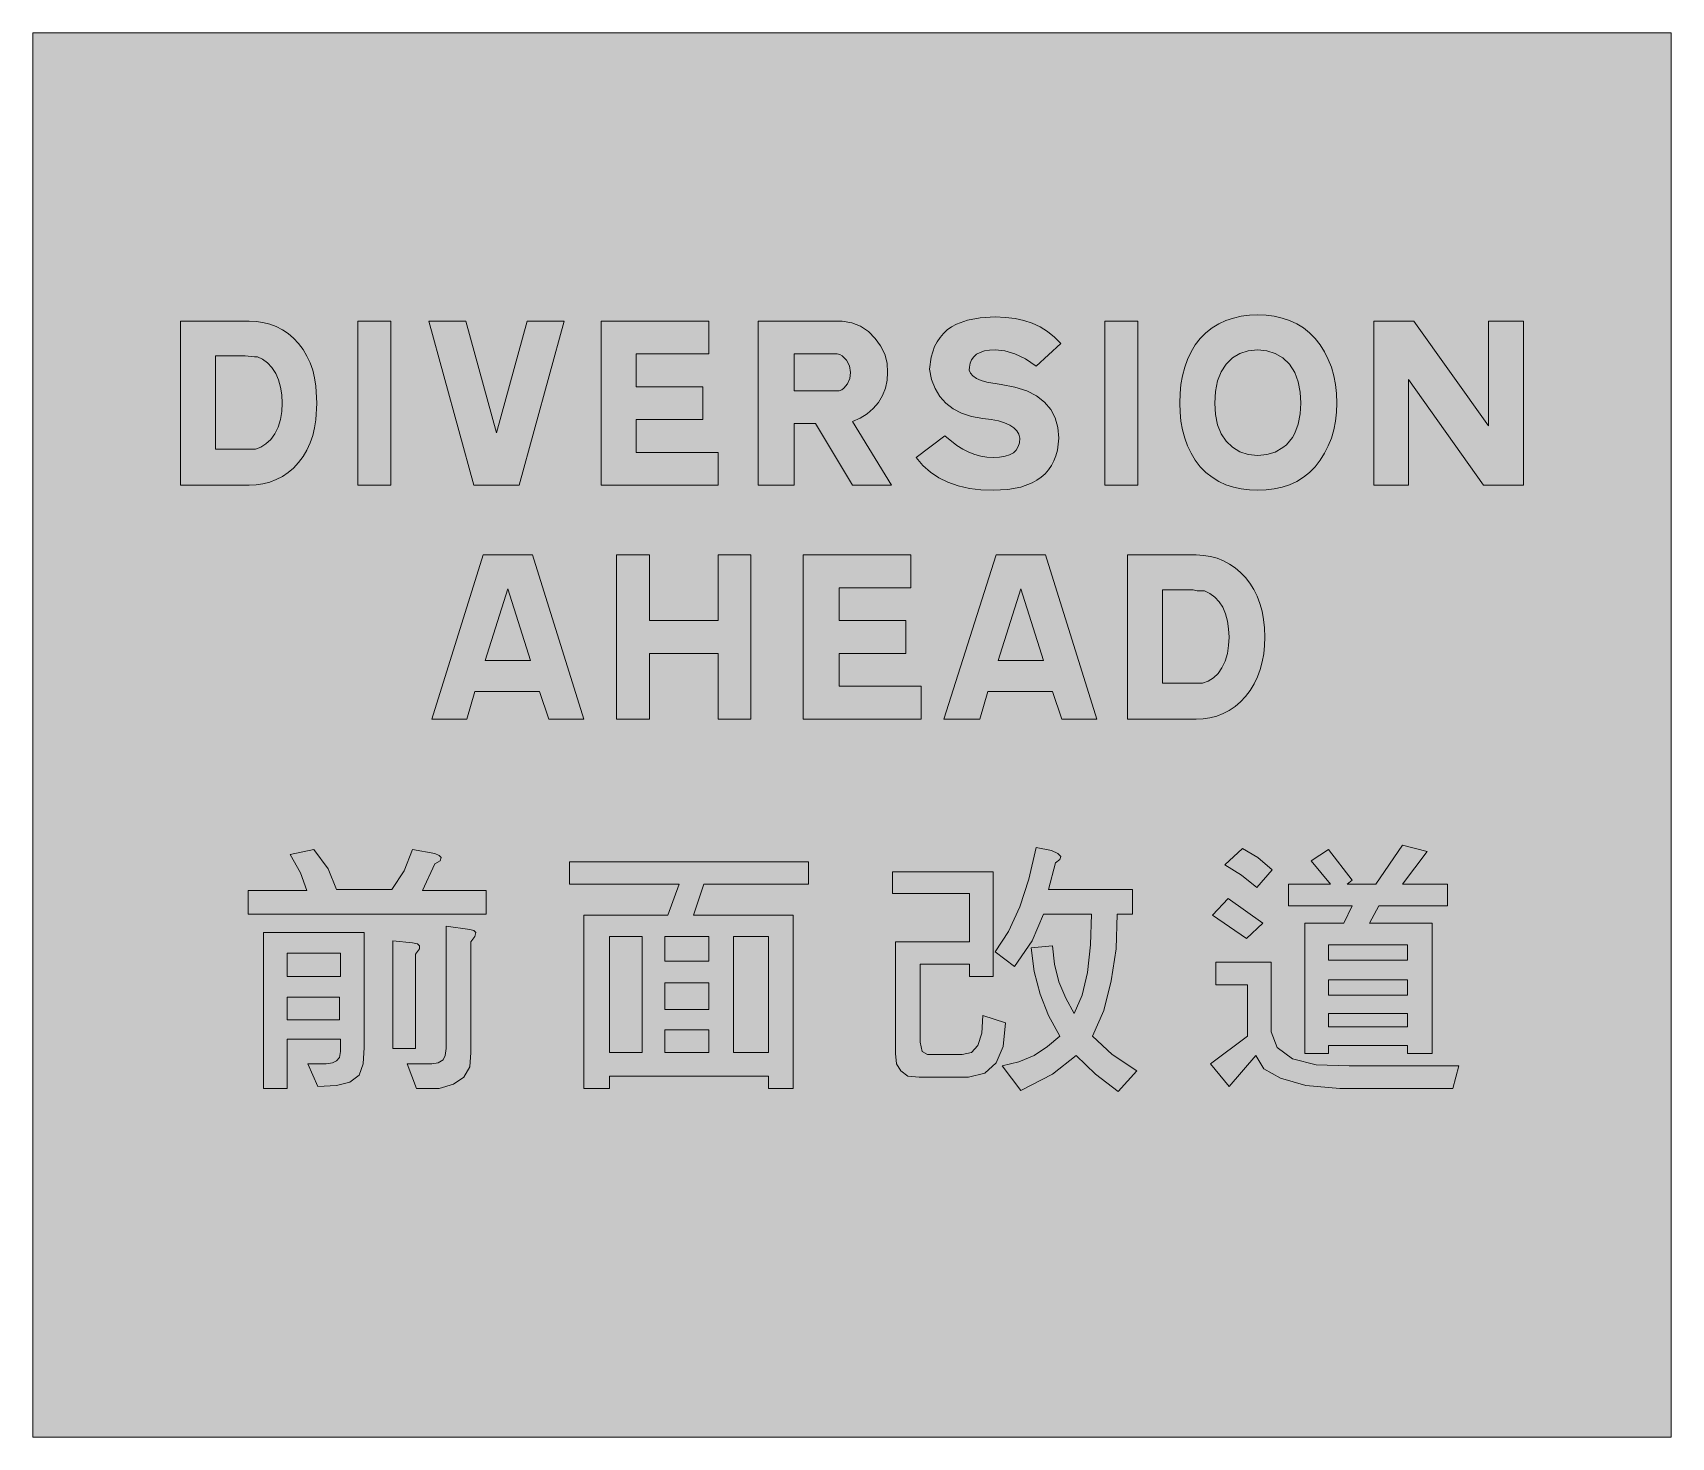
# Model space of a CAD drawing. Header units: metres. Extents: x 141 to 429, y 13 to 259.
import ezdxf

# ---------------------------------------------------------------- set-up
doc = ezdxf.new("R2010")
doc.units = ezdxf.units.M
doc.layers.add('FILL_BLACK_000000', color=7, linetype='Continuous', true_color=0x000000)
doc.layers.add('FILL_YELLOW_FFFF00', color=7, linetype='Continuous', true_color=0xffff00)

msp = doc.modelspace()

# ---------------------------------------------------------------- hatches: boundary and pattern name
at = {"layer": 'FILL_BLACK_000000', "true_color": 0x000000}
h = msp.add_hatch(color=7, dxfattribs=at)
h.dxf.hatch_style = 1
h.paths.add_polyline_path([(167.04, 208.62), (179.1, 208.62), (180.31, 208.56), (181.51, 208.38), (182.69, 208.08), (183.82, 207.65), (184.91, 207.1), (185.93, 206.42), (186.88, 205.61), (187.74, 204.66), (188.55, 203.61), (189.23, 202.47), (189.79, 201.26), (190.24, 199.98), (190.57, 198.63), (190.8, 197.22), (190.98, 194.22), (190.8, 191.3), (190.57, 189.89), (190.24, 188.53), (189.79, 187.23), (189.23, 185.99), (188.55, 184.84), (187.74, 183.78), (186.88, 182.83), (185.93, 182.02), (184.91, 181.34), (183.82, 180.79), (182.69, 180.36), (181.51, 180.06), (180.31, 179.88), (179.1, 179.82), (167.04, 179.82), (167.04, 208.62)])
h.paths.add_polyline_path([(178.2, 186.12), (179.64, 186.12), (180.18, 186.12), (181.12, 186.49), (182.02, 187.06), (182.86, 187.84), (183.6, 188.82), (184.18, 189.99), (184.57, 191.32), (184.79, 192.74), (184.86, 194.22), (184.79, 195.67), (184.59, 197.03), (184.25, 198.3), (183.78, 199.44), (183.07, 200.45), (182.29, 201.28), (181.45, 201.92), (180.54, 202.32), (180.2, 202.32), (180, 202.32), (178.38, 202.5), (178.02, 202.5), (173.16, 202.5), (173.16, 186.12), (177.84, 186.12), (178.06, 186.12), (178.2, 186.12)], flags=16)
h = msp.add_hatch(color=7, dxfattribs=at)
h.dxf.hatch_style = 1
h.paths.add_polyline_path([(203.94, 208.62), (203.94, 179.82), (198.18, 179.82), (198.18, 208.62), (203.94, 208.62)])
h = msp.add_hatch(color=7, dxfattribs=at)
h.dxf.hatch_style = 1
h.paths.add_polyline_path([(222.48, 179.82), (218.52, 179.82), (210.6, 208.62), (217.08, 208.62), (222.48, 189), (227.88, 208.62), (234.36, 208.62), (226.44, 179.82), (222.48, 179.82)])
h = msp.add_hatch(color=7, dxfattribs=at)
h.dxf.hatch_style = 1
h.paths.add_polyline_path([(246.96, 185.58), (261.36, 185.58), (261.36, 179.82), (240.84, 179.82), (240.84, 208.62), (259.74, 208.62), (259.74, 202.86), (246.96, 202.86), (246.96, 197.1), (258.66, 197.1), (258.66, 191.34), (246.96, 191.34), (246.96, 185.58)])
h = msp.add_hatch(color=7, dxfattribs=at)
h.dxf.hatch_style = 1
h.paths.add_polyline_path([(268.38, 179.82), (268.38, 208.62), (283.14, 208.62), (284.82, 208.32), (286.36, 207.7), (287.72, 206.77), (288.9, 205.56), (289.87, 204.25), (290.59, 202.79), (291, 201.23), (291.06, 199.62), (291, 198.22), (290.71, 196.85), (290.2, 195.56), (289.48, 194.35), (288.58, 193.27), (287.52, 192.33), (286.3, 191.56), (284.94, 190.98), (291.78, 179.82), (284.94, 179.82), (278.46, 190.62), (274.68, 190.62), (274.68, 179.82), (268.38, 179.82)])
h.paths.add_polyline_path([(282.42, 196.38), (282.6, 196.38), (283.05, 196.56), (283.44, 196.84), (284.06, 197.59), (284.45, 198.56), (284.58, 199.62), (284.39, 200.78), (283.88, 201.78), (283.14, 202.51), (282.7, 202.74), (282.24, 202.86), (274.68, 202.86), (274.68, 196.38), (281.88, 196.38), (282.42, 196.38)], flags=16)
h = msp.add_hatch(color=7, dxfattribs=at)
h.dxf.hatch_style = 1
h.paths.add_polyline_path([(305.43, 199.98), (305.62, 199.46), (306.04, 198.98), (306.72, 198.54), (307.5, 198.17), (308.48, 197.87), (311.04, 197.46), (313.44, 197.01), (315.5, 196.35), (317.24, 195.48), (318.65, 194.4), (319.73, 193.12), (320.51, 191.64), (320.97, 189.96), (321.12, 188.1), (320.88, 185.95), (320.62, 184.98), (320.28, 184.08), (319.85, 183.26), (319.34, 182.51), (318.74, 181.82), (318.06, 181.21), (317.29, 180.68), (316.44, 180.21), (314.49, 179.49), (312.21, 179.06), (309.6, 178.92), (307.48, 178.99), (305.44, 179.24), (303.5, 179.68), (301.68, 180.36), (300.1, 181.14), (298.62, 182.12), (297.28, 183.3), (296.1, 184.68), (301.14, 188.46), (303.27, 186.81), (304.32, 186.16), (305.37, 185.62), (306.42, 185.21), (307.47, 184.92), (308.53, 184.74), (309.6, 184.68), (310.73, 184.73), (311.7, 184.89), (312.5, 185.15), (313.16, 185.51), (313.65, 185.99), (314, 186.58), (314.21, 187.28), (314.28, 188.1), (314.12, 188.75), (313.77, 189.34), (313.24, 189.88), (312.53, 190.35), (311.62, 190.75), (310.53, 191.09), (309.26, 191.34), (307.8, 191.52), (305.83, 191.89), (304.08, 192.46), (302.58, 193.24), (301.3, 194.22), (300.25, 195.4), (299.42, 196.78), (298.82, 198.37), (298.44, 200.16), (298.74, 202.31), (299.35, 204.18), (299.78, 205), (300.3, 205.75), (300.89, 206.44), (301.57, 207.05), (302.33, 207.58), (303.17, 208.05), (305.1, 208.77), (307.36, 209.2), (309.96, 209.34), (311.78, 209.27), (313.47, 209.07), (315.02, 208.73), (316.44, 208.26), (317.86, 207.62), (319.16, 206.8), (320.36, 205.8), (321.48, 204.66), (317.16, 200.7), (315.28, 201.99), (313.43, 202.88), (311.64, 203.41), (309.96, 203.58), (308.95, 203.53), (308.07, 203.38), (307.32, 203.13), (306.7, 202.79), (306.2, 202.36), (305.83, 201.83), (305.59, 201.22), (305.46, 200.52), (305.43, 199.98)])
h = msp.add_hatch(color=7, dxfattribs=at)
h.dxf.hatch_style = 1
h.paths.add_polyline_path([(334.98, 208.62), (334.98, 179.82), (329.22, 179.82), (329.22, 208.62), (334.98, 208.62)])
h = msp.add_hatch(color=7, dxfattribs=at)
h.dxf.hatch_style = 1
h.paths.add_polyline_path([(358.93, 209.46), (360.31, 209.15), (361.62, 208.71), (362.87, 208.14), (364.04, 207.42), (365.13, 206.56), (366.12, 205.56), (367.01, 204.43), (367.77, 203.21), (368.42, 201.89), (368.96, 200.5), (369.37, 199.03), (369.66, 197.49), (369.84, 195.88), (369.9, 194.22), (369.84, 192.62), (369.66, 191.06), (369.37, 189.55), (368.96, 188.1), (368.42, 186.72), (367.77, 185.41), (367.01, 184.19), (366.12, 183.06), (365.13, 182.06), (364.04, 181.2), (362.87, 180.48), (361.62, 179.91), (360.31, 179.47), (358.93, 179.16), (357.51, 178.98), (356.04, 178.92), (354.57, 178.98), (353.15, 179.16), (351.77, 179.47), (350.46, 179.91), (349.21, 180.48), (348.04, 181.2), (346.95, 182.06), (345.96, 183.06), (345.08, 184.19), (344.33, 185.41), (343.71, 186.72), (343.22, 188.1), (342.83, 189.55), (342.57, 191.06), (342.41, 192.62), (342.36, 194.22), (342.41, 195.88), (342.57, 197.49), (342.83, 199.03), (343.22, 200.5), (343.71, 201.89), (344.33, 203.21), (345.08, 204.43), (345.96, 205.56), (346.95, 206.56), (348.04, 207.42), (349.21, 208.14), (350.46, 208.71), (351.77, 209.15), (353.15, 209.46), (354.57, 209.64), (356.04, 209.7), (357.51, 209.64), (358.93, 209.46)])
h.paths.add_polyline_path([(363.15, 197.98), (362.54, 199.61), (361.62, 201.06), (360.44, 202.14), (359.1, 202.93), (357.62, 203.41), (356.04, 203.58), (354.37, 203.41), (352.88, 202.93), (351.59, 202.14), (350.5, 201.06), (349.64, 199.71), (349, 198.11), (348.61, 196.28), (348.48, 194.22), (348.61, 192.22), (349, 190.43), (349.64, 188.86), (350.5, 187.54), (351.59, 186.47), (352.88, 185.69), (354.37, 185.21), (356.04, 185.04), (357.62, 185.18), (359.1, 185.62), (360.44, 186.41), (361.06, 186.93), (361.62, 187.56), (362.12, 188.21), (362.54, 188.93), (363.15, 190.55), (363.49, 192.34), (363.6, 194.22), (363.49, 196.17), (363.15, 197.98)], flags=16)
h = msp.add_hatch(color=7, dxfattribs=at)
h.dxf.hatch_style = 1
h.paths.add_polyline_path([(396.54, 208.62), (402.66, 208.62), (402.66, 179.82), (395.64, 179.82), (382.5, 198.36), (382.5, 179.82), (376.38, 179.82), (376.38, 208.62), (383.4, 208.62), (396.54, 190.26), (396.54, 208.62)])
h = msp.add_hatch(color=7, dxfattribs=at)
h.dxf.hatch_style = 1
h.paths.add_polyline_path([(230.04, 143.64), (218.7, 143.64), (217.26, 138.78), (211.14, 138.78), (220.14, 167.58), (228.78, 167.58), (237.78, 138.78), (231.66, 138.78), (230.04, 143.64)])
h.paths.add_polyline_path([(220.5, 149.04), (228.42, 149.04), (224.46, 161.64), (220.5, 149.04)], flags=16)
h = msp.add_hatch(color=7, dxfattribs=at)
h.dxf.hatch_style = 1
h.paths.add_polyline_path([(255.42, 156.06), (261.36, 156.06), (261.36, 167.58), (267.12, 167.58), (267.12, 138.78), (261.36, 138.78), (261.36, 150.3), (249.3, 150.3), (249.3, 138.78), (243.54, 138.78), (243.54, 167.58), (249.3, 167.58), (249.3, 156.06), (255.42, 156.06)])
h = msp.add_hatch(color=7, dxfattribs=at)
h.dxf.hatch_style = 1
h.paths.add_polyline_path([(282.6, 144.54), (297, 144.54), (297, 138.78), (276.3, 138.78), (276.3, 167.58), (295.2, 167.58), (295.2, 161.82), (282.6, 161.82), (282.6, 156.06), (294.3, 156.06), (294.3, 150.3), (282.6, 150.3), (282.6, 144.54)])
h = msp.add_hatch(color=7, dxfattribs=at)
h.dxf.hatch_style = 1
h.paths.add_polyline_path([(320.04, 143.64), (308.7, 143.64), (307.26, 138.78), (300.96, 138.78), (310.14, 167.58), (318.78, 167.58), (327.78, 138.78), (321.66, 138.78), (320.04, 143.64)])
h.paths.add_polyline_path([(310.5, 149.04), (318.42, 149.04), (314.46, 161.64), (310.5, 149.04)], flags=16)
h = msp.add_hatch(color=7, dxfattribs=at)
h.dxf.hatch_style = 1
h.paths.add_polyline_path([(333.18, 167.58), (345.24, 167.58), (346.5, 167.51), (347.73, 167.32), (348.91, 166.99), (350.03, 166.54), (351.1, 165.98), (352.1, 165.3), (353.03, 164.51), (353.88, 163.62), (354.65, 162.63), (355.33, 161.53), (355.91, 160.35), (356.4, 159.07), (356.79, 157.72), (357.07, 156.28), (357.24, 154.77), (357.3, 153.18), (357.25, 151.71), (357.09, 150.26), (356.83, 148.85), (356.47, 147.49), (355.99, 146.19), (355.4, 144.95), (354.7, 143.8), (353.88, 142.74), (353.02, 141.79), (352.07, 140.98), (351.05, 140.3), (349.96, 139.75), (348.83, 139.32), (347.65, 139.02), (346.45, 138.84), (345.24, 138.78), (333.18, 138.78), (333.18, 167.58)])
h.paths.add_polyline_path([(344.52, 145.08), (345.96, 145.08), (346.32, 145.08), (347.36, 145.45), (348.3, 146.02), (349.1, 146.8), (349.74, 147.78), (350.32, 148.95), (350.71, 150.28), (350.93, 151.7), (351, 153.18), (350.93, 154.63), (350.73, 155.99), (350.39, 157.26), (349.92, 158.4), (349.29, 159.38), (348.5, 160.18), (347.62, 160.8), (346.68, 161.28), (346.34, 161.28), (346.14, 161.28), (345.42, 161.3), (344.7, 161.46), (344.16, 161.46), (339.3, 161.46), (339.3, 145.08), (344.16, 145.08), (344.38, 145.08), (344.52, 145.08)], flags=16)
h = msp.add_hatch(color=7, dxfattribs=at)
h.dxf.hatch_style = 1
h.paths.add_polyline_path([(188.1, 111.78), (186.3, 115.02), (190.44, 115.92), (192.96, 112.5), (194.4, 108.9), (204.12, 108.9), (206.28, 112.14), (207.72, 115.92), (211.68, 115.2), (212.4, 114.84), (212.76, 114.48), (212.58, 113.94), (211.68, 113.4), (209.52, 108.72), (220.68, 108.72), (220.68, 104.58), (178.92, 104.58), (178.92, 108.72), (189.18, 108.72), (188.1, 111.78)])
h = msp.add_hatch(color=7, dxfattribs=at)
h.dxf.hatch_style = 1
h.paths.add_polyline_path([(312.3, 101.52), (314.28, 105.84), (315.9, 110.7), (317.16, 116.28), (319.86, 115.74), (320.94, 115.2), (321.48, 114.66), (321.3, 114.12), (320.58, 113.58), (319.32, 108.9), (334.08, 108.9), (334.08, 104.58), (331.38, 104.58), (331.2, 98.46), (330.3, 92.88), (329.04, 87.66), (327.06, 83.16), (330.48, 79.92), (334.8, 77.04), (331.56, 73.44), (327.6, 76.5), (324.18, 79.74), (320.04, 76.5), (314.46, 73.62), (311.22, 77.94), (314.1, 78.66), (316.8, 79.74), (319.14, 81.36), (321.3, 83.16), (319.32, 86.76), (317.88, 90.54), (316.8, 94.5), (316.26, 98.64), (320.04, 99), (320.4, 95.76), (321.12, 92.7), (322.38, 89.82), (323.82, 87.12), (325.26, 90.36), (326.16, 94.32), (326.7, 99.18), (326.88, 104.58), (318.42, 104.58), (316.44, 99.9), (313.38, 95.4), (309.96, 97.92), (312.3, 101.52)])
h = msp.add_hatch(color=7, dxfattribs=at)
h.dxf.hatch_style = 1
h.paths.add_polyline_path([(356.04, 114.48), (358.56, 112.32), (355.86, 109.26), (353.16, 111.42), (350.28, 113.22), (353.34, 116.1), (356.04, 114.48)])
h = msp.add_hatch(color=7, dxfattribs=at)
h.dxf.hatch_style = 1
h.paths.add_polyline_path([(381.42, 116.64), (385.74, 115.56), (381.42, 109.8), (389.34, 109.8), (389.34, 106.02), (377.28, 106.02), (375.66, 102.96), (386.64, 102.96), (386.64, 80.1), (382.32, 80.1), (382.32, 81.54), (368.46, 81.54), (368.46, 80.1), (364.32, 80.1), (364.32, 102.96), (371.16, 102.96), (372.6, 106.02), (361.44, 106.02), (361.44, 109.8), (368.82, 109.8), (365.4, 113.94), (368.46, 115.92), (372.6, 110.52), (371.7, 109.8), (376.74, 109.8), (381.42, 116.64)])
h.paths.add_polyline_path([(368.46, 84.78), (382.32, 84.78), (382.32, 87.12), (368.46, 87.12), (368.46, 84.78)], flags=16)
h.paths.add_polyline_path([(368.46, 93.06), (368.46, 90.36), (382.32, 90.36), (382.32, 93.06), (368.46, 93.06)], flags=16)
h.paths.add_polyline_path([(382.32, 99.18), (368.46, 99.18), (368.46, 96.48), (382.32, 96.48), (382.32, 99.18)], flags=16)
h = msp.add_hatch(color=7, dxfattribs=at)
h.dxf.hatch_style = 1
h.paths.add_polyline_path([(274.5, 73.98), (270.18, 73.98), (270.18, 76.14), (242.28, 76.14), (242.28, 73.98), (237.78, 73.98), (237.78, 104.4), (252.54, 104.4), (254.52, 109.8), (235.26, 109.8), (235.26, 113.76), (277.2, 113.76), (277.2, 109.8), (258.84, 109.8), (257.04, 104.4), (274.5, 104.4), (274.5, 73.98)])
h.paths.add_polyline_path([(259.74, 84.24), (252, 84.24), (252, 80.28), (259.74, 80.28), (259.74, 84.24)], flags=16)
h.paths.add_polyline_path([(259.74, 96.3), (259.74, 100.62), (252, 100.62), (252, 96.3), (259.74, 96.3)], flags=16)
h.paths.add_polyline_path([(252, 87.84), (259.74, 87.84), (259.74, 92.52), (252, 92.52), (252, 87.84)], flags=16)
h.paths.add_polyline_path([(242.28, 100.62), (242.28, 80.28), (248.04, 80.28), (248.04, 100.62), (242.28, 100.62)], flags=16)
h.paths.add_polyline_path([(270.18, 100.62), (264.06, 100.62), (264.06, 80.28), (270.18, 80.28), (270.18, 100.62)], flags=16)
h = msp.add_hatch(color=7, dxfattribs=at)
h.dxf.hatch_style = 1
h.paths.add_polyline_path([(309.6, 111.96), (309.6, 93.6), (305.46, 93.6), (305.46, 95.76), (296.82, 95.76), (296.82, 82.08), (297.18, 80.46), (298.08, 79.92), (304.2, 79.92), (305.82, 80.28), (306.9, 81.54), (307.62, 83.7), (307.8, 86.76), (311.76, 85.5), (311.4, 81.36), (310.14, 78.48), (308.16, 76.68), (305.28, 75.96), (296.64, 75.96), (294.66, 76.14), (293.4, 77.04), (292.68, 78.3), (292.5, 80.1), (292.5, 99.72), (305.46, 99.72), (305.46, 108.18), (291.96, 108.18), (291.96, 111.96), (309.6, 111.96)])
h = msp.add_hatch(color=7, dxfattribs=at)
h.dxf.hatch_style = 1
h.paths.add_polyline_path([(356.94, 102.96), (354.06, 100.26), (348.12, 104.4), (350.82, 107.28), (356.94, 102.96)])
h = msp.add_hatch(color=7, dxfattribs=at)
h.dxf.hatch_style = 1
h.paths.add_polyline_path([(199.08, 78.3), (198.36, 76.32), (196.74, 75.06), (194.4, 74.52), (191.16, 74.34), (189.36, 78.3), (192.6, 78.3), (193.68, 78.48), (194.4, 78.84), (194.94, 79.38), (195.12, 80.46), (195.12, 82.62), (185.76, 82.62), (185.76, 73.98), (181.62, 73.98), (181.62, 101.34), (199.26, 101.34), (199.26, 81.18), (199.08, 78.3)])
h.paths.add_polyline_path([(185.76, 90), (185.76, 86.04), (194.94, 86.04), (194.94, 90), (185.76, 90)], flags=16)
h.paths.add_polyline_path([(195.12, 97.74), (185.76, 97.74), (185.76, 93.6), (195.12, 93.6), (195.12, 97.74)], flags=16)
h = msp.add_hatch(color=7, dxfattribs=at)
h.dxf.hatch_style = 1
h.paths.add_polyline_path([(217.8, 101.88), (218.52, 101.7), (218.88, 101.34), (218.7, 100.62), (217.98, 99.72), (217.98, 80.28), (217.8, 77.76), (216.72, 75.96), (214.92, 74.7), (212.4, 73.98), (208.44, 73.98), (206.82, 78.3), (211.14, 78.3), (212.22, 78.48), (213.12, 79.02), (213.48, 79.74), (213.66, 81), (213.66, 102.42), (217.8, 101.88)])
h = msp.add_hatch(color=7, dxfattribs=at)
h.dxf.hatch_style = 1
h.paths.add_polyline_path([(207.72, 99.54), (208.62, 99.36), (208.98, 99), (208.98, 98.46), (208.26, 97.56), (208.26, 81), (204.3, 81), (204.3, 99.9), (207.72, 99.54)])
h = msp.add_hatch(color=7, dxfattribs=at)
h.dxf.hatch_style = 1
h.paths.add_polyline_path([(358.38, 96.12), (358.38, 83.88), (359.46, 81.18), (362.16, 79.2), (366.3, 78.12), (372.06, 77.94), (391.32, 77.94), (390.24, 73.98), (370.44, 73.98), (364.5, 74.52), (360, 75.78), (357.12, 77.4), (355.68, 79.74), (351, 74.34), (347.76, 78.3), (354.24, 83.16), (354.24, 92.16), (348.66, 92.16), (348.66, 96.12), (358.38, 96.12)])
at = {"layer": 'FILL_YELLOW_FFFF00', "true_color": 0xffff00}
h = msp.add_hatch(color=7, dxfattribs=at)
h.dxf.hatch_style = 1
h.paths.add_polyline_path([(428.58, 259.2), (428.58, 12.78), (141.12, 12.78), (141.12, 259.2), (428.58, 259.2)])

# ---------------------------------------------------------------- linework, layer by layer
at = {"layer": 'FILL_BLACK_000000', "lineweight": 0, "true_color": 0x000000}
for points in [[(167.04, 208.62), (179.1, 208.62), (180.31, 208.56), (181.51, 208.38), (182.69, 208.08), (183.82, 207.65), (184.91, 207.1), (185.93, 206.42), (186.88, 205.61), (187.74, 204.66), (188.55, 203.61), (189.23, 202.47), (189.79, 201.26), (190.24, 199.98), (190.57, 198.63), (190.8, 197.22), (190.98, 194.22), (190.8, 191.3), (190.57, 189.89), (190.24, 188.53), (189.79, 187.23), (189.23, 185.99), (188.55, 184.84), (187.74, 183.78), (186.88, 182.83), (185.93, 182.02), (184.91, 181.34), (183.82, 180.79), (182.69, 180.36), (181.51, 180.06), (180.31, 179.88), (179.1, 179.82), (167.04, 179.82)], [(203.94, 208.62), (203.94, 179.82), (198.18, 179.82), (198.18, 208.62)], [(222.48, 179.82), (218.52, 179.82), (210.6, 208.62), (217.08, 208.62), (222.48, 189), (227.88, 208.62), (234.36, 208.62), (226.44, 179.82)], [(246.96, 185.58), (261.36, 185.58), (261.36, 179.82), (240.84, 179.82), (240.84, 208.62), (259.74, 208.62), (259.74, 202.86), (246.96, 202.86), (246.96, 197.1), (258.66, 197.1), (258.66, 191.34), (246.96, 191.34)], [(268.38, 179.82), (268.38, 208.62), (283.14, 208.62), (284.82, 208.32), (286.36, 207.7), (287.72, 206.77), (288.9, 205.56), (289.87, 204.25), (290.59, 202.79), (291, 201.23), (291.06, 199.62), (291, 198.22), (290.71, 196.85), (290.2, 195.56), (289.48, 194.35), (288.58, 193.27), (287.52, 192.33), (286.3, 191.56), (284.94, 190.98), (291.78, 179.82), (284.94, 179.82), (278.46, 190.62), (274.68, 190.62), (274.68, 179.82)], [(305.43, 199.98), (305.62, 199.46), (306.04, 198.98), (306.72, 198.54), (307.5, 198.17), (308.48, 197.87), (311.04, 197.46), (313.44, 197.01), (315.5, 196.35), (317.24, 195.48), (318.65, 194.4), (319.73, 193.12), (320.51, 191.64), (320.97, 189.96), (321.12, 188.1), (320.88, 185.95), (320.62, 184.98), (320.28, 184.08), (319.85, 183.26), (319.34, 182.51), (318.74, 181.82), (318.06, 181.21), (317.29, 180.68), (316.44, 180.21), (314.49, 179.49), (312.21, 179.06), (309.6, 178.92), (307.48, 178.99), (305.44, 179.24), (303.5, 179.68), (301.68, 180.36), (300.1, 181.14), (298.62, 182.12), (297.28, 183.3), (296.1, 184.68), (301.14, 188.46), (303.27, 186.81), (304.32, 186.16), (305.37, 185.62), (306.42, 185.21), (307.47, 184.92), (308.53, 184.74), (309.6, 184.68), (310.73, 184.73), (311.7, 184.89), (312.5, 185.15), (313.16, 185.51), (313.65, 185.99), (314, 186.58), (314.21, 187.28), (314.28, 188.1), (314.12, 188.75), (313.77, 189.34), (313.24, 189.88), (312.53, 190.35), (311.62, 190.75), (310.53, 191.09), (309.26, 191.34), (307.8, 191.52), (305.83, 191.89), (304.08, 192.46), (302.58, 193.24), (301.3, 194.22), (300.25, 195.4), (299.42, 196.78), (298.82, 198.37), (298.44, 200.16), (298.74, 202.31), (299.35, 204.18), (299.78, 205), (300.3, 205.75), (300.89, 206.44), (301.57, 207.05), (302.33, 207.58), (303.17, 208.05), (305.1, 208.77), (307.36, 209.2), (309.96, 209.34), (311.78, 209.27), (313.47, 209.07), (315.02, 208.73), (316.44, 208.26), (317.86, 207.62), (319.16, 206.8), (320.36, 205.8), (321.48, 204.66), (317.16, 200.7), (315.28, 201.99), (313.43, 202.88), (311.64, 203.41), (309.96, 203.58), (308.95, 203.53), (308.07, 203.38), (307.32, 203.13), (306.7, 202.79), (306.2, 202.36), (305.83, 201.83), (305.59, 201.22), (305.46, 200.52)], [(334.98, 208.62), (334.98, 179.82), (329.22, 179.82), (329.22, 208.62)], [(358.93, 209.46), (360.31, 209.15), (361.62, 208.71), (362.87, 208.14), (364.04, 207.42), (365.13, 206.56), (366.12, 205.56), (367.01, 204.43), (367.77, 203.21), (368.42, 201.89), (368.96, 200.5), (369.37, 199.03), (369.66, 197.49), (369.84, 195.88), (369.9, 194.22), (369.84, 192.62), (369.66, 191.06), (369.37, 189.55), (368.96, 188.1), (368.42, 186.72), (367.77, 185.41), (367.01, 184.19), (366.12, 183.06), (365.13, 182.06), (364.04, 181.2), (362.87, 180.48), (361.62, 179.91), (360.31, 179.47), (358.93, 179.16), (357.51, 178.98), (356.04, 178.92), (354.57, 178.98), (353.15, 179.16), (351.77, 179.47), (350.46, 179.91), (349.21, 180.48), (348.04, 181.2), (346.95, 182.06), (345.96, 183.06), (345.08, 184.19), (344.33, 185.41), (343.71, 186.72), (343.22, 188.1), (342.83, 189.55), (342.57, 191.06), (342.41, 192.62), (342.36, 194.22), (342.41, 195.88), (342.57, 197.49), (342.83, 199.03), (343.22, 200.5), (343.71, 201.89), (344.33, 203.21), (345.08, 204.43), (345.96, 205.56), (346.95, 206.56), (348.04, 207.42), (349.21, 208.14), (350.46, 208.71), (351.77, 209.15), (353.15, 209.46), (354.57, 209.64), (356.04, 209.7), (357.51, 209.64)], [(396.54, 208.62), (402.66, 208.62), (402.66, 179.82), (395.64, 179.82), (382.5, 198.36), (382.5, 179.82), (376.38, 179.82), (376.38, 208.62), (383.4, 208.62), (396.54, 190.26)], [(178.2, 186.12), (179.64, 186.12), (180.18, 186.12), (181.12, 186.49), (182.02, 187.06), (182.86, 187.84), (183.6, 188.82), (184.18, 189.99), (184.57, 191.32), (184.79, 192.74), (184.86, 194.22), (184.79, 195.67), (184.59, 197.03), (184.25, 198.3), (183.78, 199.44), (183.07, 200.45), (182.29, 201.28), (181.45, 201.92), (180.54, 202.32), (180.2, 202.32), (180, 202.32), (178.38, 202.5), (178.02, 202.5), (173.16, 202.5), (173.16, 186.12), (177.84, 186.12), (178.06, 186.12)], [(282.42, 196.38), (282.6, 196.38), (283.05, 196.56), (283.44, 196.84), (284.06, 197.59), (284.45, 198.56), (284.58, 199.62), (284.39, 200.78), (283.88, 201.78), (283.14, 202.51), (282.7, 202.74), (282.24, 202.86), (274.68, 202.86), (274.68, 196.38), (281.88, 196.38)], [(363.15, 197.98), (362.54, 199.61), (361.62, 201.06), (360.44, 202.14), (359.1, 202.93), (357.62, 203.41), (356.04, 203.58), (354.37, 203.41), (352.88, 202.93), (351.59, 202.14), (350.5, 201.06), (349.64, 199.71), (349, 198.11), (348.61, 196.28), (348.48, 194.22), (348.61, 192.22), (349, 190.43), (349.64, 188.86), (350.5, 187.54), (351.59, 186.47), (352.88, 185.69), (354.37, 185.21), (356.04, 185.04), (357.62, 185.18), (359.1, 185.62), (360.44, 186.41), (361.06, 186.93), (361.62, 187.56), (362.12, 188.21), (362.54, 188.93), (363.15, 190.55), (363.49, 192.34), (363.6, 194.22), (363.49, 196.17)], [(230.04, 143.64), (218.7, 143.64), (217.26, 138.78), (211.14, 138.78), (220.14, 167.58), (228.78, 167.58), (237.78, 138.78), (231.66, 138.78)], [(255.42, 156.06), (261.36, 156.06), (261.36, 167.58), (267.12, 167.58), (267.12, 138.78), (261.36, 138.78), (261.36, 150.3), (249.3, 150.3), (249.3, 138.78), (243.54, 138.78), (243.54, 167.58), (249.3, 167.58), (249.3, 156.06)], [(282.6, 144.54), (297, 144.54), (297, 138.78), (276.3, 138.78), (276.3, 167.58), (295.2, 167.58), (295.2, 161.82), (282.6, 161.82), (282.6, 156.06), (294.3, 156.06), (294.3, 150.3), (282.6, 150.3)], [(320.04, 143.64), (308.7, 143.64), (307.26, 138.78), (300.96, 138.78), (310.14, 167.58), (318.78, 167.58), (327.78, 138.78), (321.66, 138.78)], [(333.18, 167.58), (345.24, 167.58), (346.5, 167.51), (347.73, 167.32), (348.91, 166.99), (350.03, 166.54), (351.1, 165.98), (352.1, 165.3), (353.03, 164.51), (353.88, 163.62), (354.65, 162.63), (355.33, 161.53), (355.91, 160.35), (356.4, 159.07), (356.79, 157.72), (357.07, 156.28), (357.24, 154.77), (357.3, 153.18), (357.25, 151.71), (357.09, 150.26), (356.83, 148.85), (356.47, 147.49), (355.99, 146.19), (355.4, 144.95), (354.7, 143.8), (353.88, 142.74), (353.02, 141.79), (352.07, 140.98), (351.05, 140.3), (349.96, 139.75), (348.83, 139.32), (347.65, 139.02), (346.45, 138.84), (345.24, 138.78), (333.18, 138.78)], [(220.5, 149.04), (228.42, 149.04), (224.46, 161.64)], [(310.5, 149.04), (318.42, 149.04), (314.46, 161.64)], [(344.52, 145.08), (345.96, 145.08), (346.32, 145.08), (347.36, 145.45), (348.3, 146.02), (349.1, 146.8), (349.74, 147.78), (350.32, 148.95), (350.71, 150.28), (350.93, 151.7), (351, 153.18), (350.93, 154.63), (350.73, 155.99), (350.39, 157.26), (349.92, 158.4), (349.29, 159.38), (348.5, 160.18), (347.62, 160.8), (346.68, 161.28), (346.34, 161.28), (346.14, 161.28), (345.42, 161.3), (344.7, 161.46), (344.16, 161.46), (339.3, 161.46), (339.3, 145.08), (344.16, 145.08), (344.38, 145.08)], [(188.1, 111.78), (186.3, 115.02), (190.44, 115.92), (192.96, 112.5), (194.4, 108.9), (204.12, 108.9), (206.28, 112.14), (207.72, 115.92), (211.68, 115.2), (212.4, 114.84), (212.76, 114.48), (212.58, 113.94), (211.68, 113.4), (209.52, 108.72), (220.68, 108.72), (220.68, 104.58), (178.92, 104.58), (178.92, 108.72), (189.18, 108.72)], [(312.3, 101.52), (314.28, 105.84), (315.9, 110.7), (317.16, 116.28), (319.86, 115.74), (320.94, 115.2), (321.48, 114.66), (321.3, 114.12), (320.58, 113.58), (319.32, 108.9), (334.08, 108.9), (334.08, 104.58), (331.38, 104.58), (331.2, 98.46), (330.3, 92.88), (329.04, 87.66), (327.06, 83.16), (330.48, 79.92), (334.8, 77.04), (331.56, 73.44), (327.6, 76.5), (324.18, 79.74), (320.04, 76.5), (314.46, 73.62), (311.22, 77.94), (314.1, 78.66), (316.8, 79.74), (319.14, 81.36), (321.3, 83.16), (319.32, 86.76), (317.88, 90.54), (316.8, 94.5), (316.26, 98.64), (320.04, 99), (320.4, 95.76), (321.12, 92.7), (322.38, 89.82), (323.82, 87.12), (325.26, 90.36), (326.16, 94.32), (326.7, 99.18), (326.88, 104.58), (318.42, 104.58), (316.44, 99.9), (313.38, 95.4), (309.96, 97.92)], [(356.04, 114.48), (358.56, 112.32), (355.86, 109.26), (353.16, 111.42), (350.28, 113.22), (353.34, 116.1)], [(381.42, 116.64), (385.74, 115.56), (381.42, 109.8), (389.34, 109.8), (389.34, 106.02), (377.28, 106.02), (375.66, 102.96), (386.64, 102.96), (386.64, 80.1), (382.32, 80.1), (382.32, 81.54), (368.46, 81.54), (368.46, 80.1), (364.32, 80.1), (364.32, 102.96), (371.16, 102.96), (372.6, 106.02), (361.44, 106.02), (361.44, 109.8), (368.82, 109.8), (365.4, 113.94), (368.46, 115.92), (372.6, 110.52), (371.7, 109.8), (376.74, 109.8)], [(274.5, 73.98), (270.18, 73.98), (270.18, 76.14), (242.28, 76.14), (242.28, 73.98), (237.78, 73.98), (237.78, 104.4), (252.54, 104.4), (254.52, 109.8), (235.26, 109.8), (235.26, 113.76), (277.2, 113.76), (277.2, 109.8), (258.84, 109.8), (257.04, 104.4), (274.5, 104.4)], [(309.6, 111.96), (309.6, 93.6), (305.46, 93.6), (305.46, 95.76), (296.82, 95.76), (296.82, 82.08), (297.18, 80.46), (298.08, 79.92), (304.2, 79.92), (305.82, 80.28), (306.9, 81.54), (307.62, 83.7), (307.8, 86.76), (311.76, 85.5), (311.4, 81.36), (310.14, 78.48), (308.16, 76.68), (305.28, 75.96), (296.64, 75.96), (294.66, 76.14), (293.4, 77.04), (292.68, 78.3), (292.5, 80.1), (292.5, 99.72), (305.46, 99.72), (305.46, 108.18), (291.96, 108.18), (291.96, 111.96)], [(356.94, 102.96), (354.06, 100.26), (348.12, 104.4), (350.82, 107.28)], [(199.08, 78.3), (198.36, 76.32), (196.74, 75.06), (194.4, 74.52), (191.16, 74.34), (189.36, 78.3), (192.6, 78.3), (193.68, 78.48), (194.4, 78.84), (194.94, 79.38), (195.12, 80.46), (195.12, 82.62), (185.76, 82.62), (185.76, 73.98), (181.62, 73.98), (181.62, 101.34), (199.26, 101.34), (199.26, 81.18)], [(217.8, 101.88), (218.52, 101.7), (218.88, 101.34), (218.7, 100.62), (217.98, 99.72), (217.98, 80.28), (217.8, 77.76), (216.72, 75.96), (214.92, 74.7), (212.4, 73.98), (208.44, 73.98), (206.82, 78.3), (211.14, 78.3), (212.22, 78.48), (213.12, 79.02), (213.48, 79.74), (213.66, 81), (213.66, 102.42)], [(242.28, 100.62), (242.28, 80.28), (248.04, 80.28), (248.04, 100.62)], [(259.74, 96.3), (259.74, 100.62), (252, 100.62), (252, 96.3)], [(270.18, 100.62), (264.06, 100.62), (264.06, 80.28), (270.18, 80.28)], [(195.12, 97.74), (185.76, 97.74), (185.76, 93.6), (195.12, 93.6)], [(207.72, 99.54), (208.62, 99.36), (208.98, 99), (208.98, 98.46), (208.26, 97.56), (208.26, 81), (204.3, 81), (204.3, 99.9)], [(382.32, 99.18), (368.46, 99.18), (368.46, 96.48), (382.32, 96.48)], [(358.38, 96.12), (358.38, 83.88), (359.46, 81.18), (362.16, 79.2), (366.3, 78.12), (372.06, 77.94), (391.32, 77.94), (390.24, 73.98), (370.44, 73.98), (364.5, 74.52), (360, 75.78), (357.12, 77.4), (355.68, 79.74), (351, 74.34), (347.76, 78.3), (354.24, 83.16), (354.24, 92.16), (348.66, 92.16), (348.66, 96.12)], [(252, 87.84), (259.74, 87.84), (259.74, 92.52), (252, 92.52)], [(368.46, 93.06), (368.46, 90.36), (382.32, 90.36), (382.32, 93.06)], [(185.76, 90), (185.76, 86.04), (194.94, 86.04), (194.94, 90)], [(368.46, 84.78), (382.32, 84.78), (382.32, 87.12), (368.46, 87.12)], [(259.74, 84.24), (252, 84.24), (252, 80.28), (259.74, 80.28)]]:
    msp.add_lwpolyline(points, close=True, dxfattribs=at)
at = {"layer": 'FILL_YELLOW_FFFF00', "lineweight": 0, "true_color": 0xffff00}
msp.add_lwpolyline([(428.58, 259.2), (428.58, 12.78), (141.12, 12.78), (141.12, 259.2)], close=True, dxfattribs=at)

doc.saveas('drawing.dxf')
